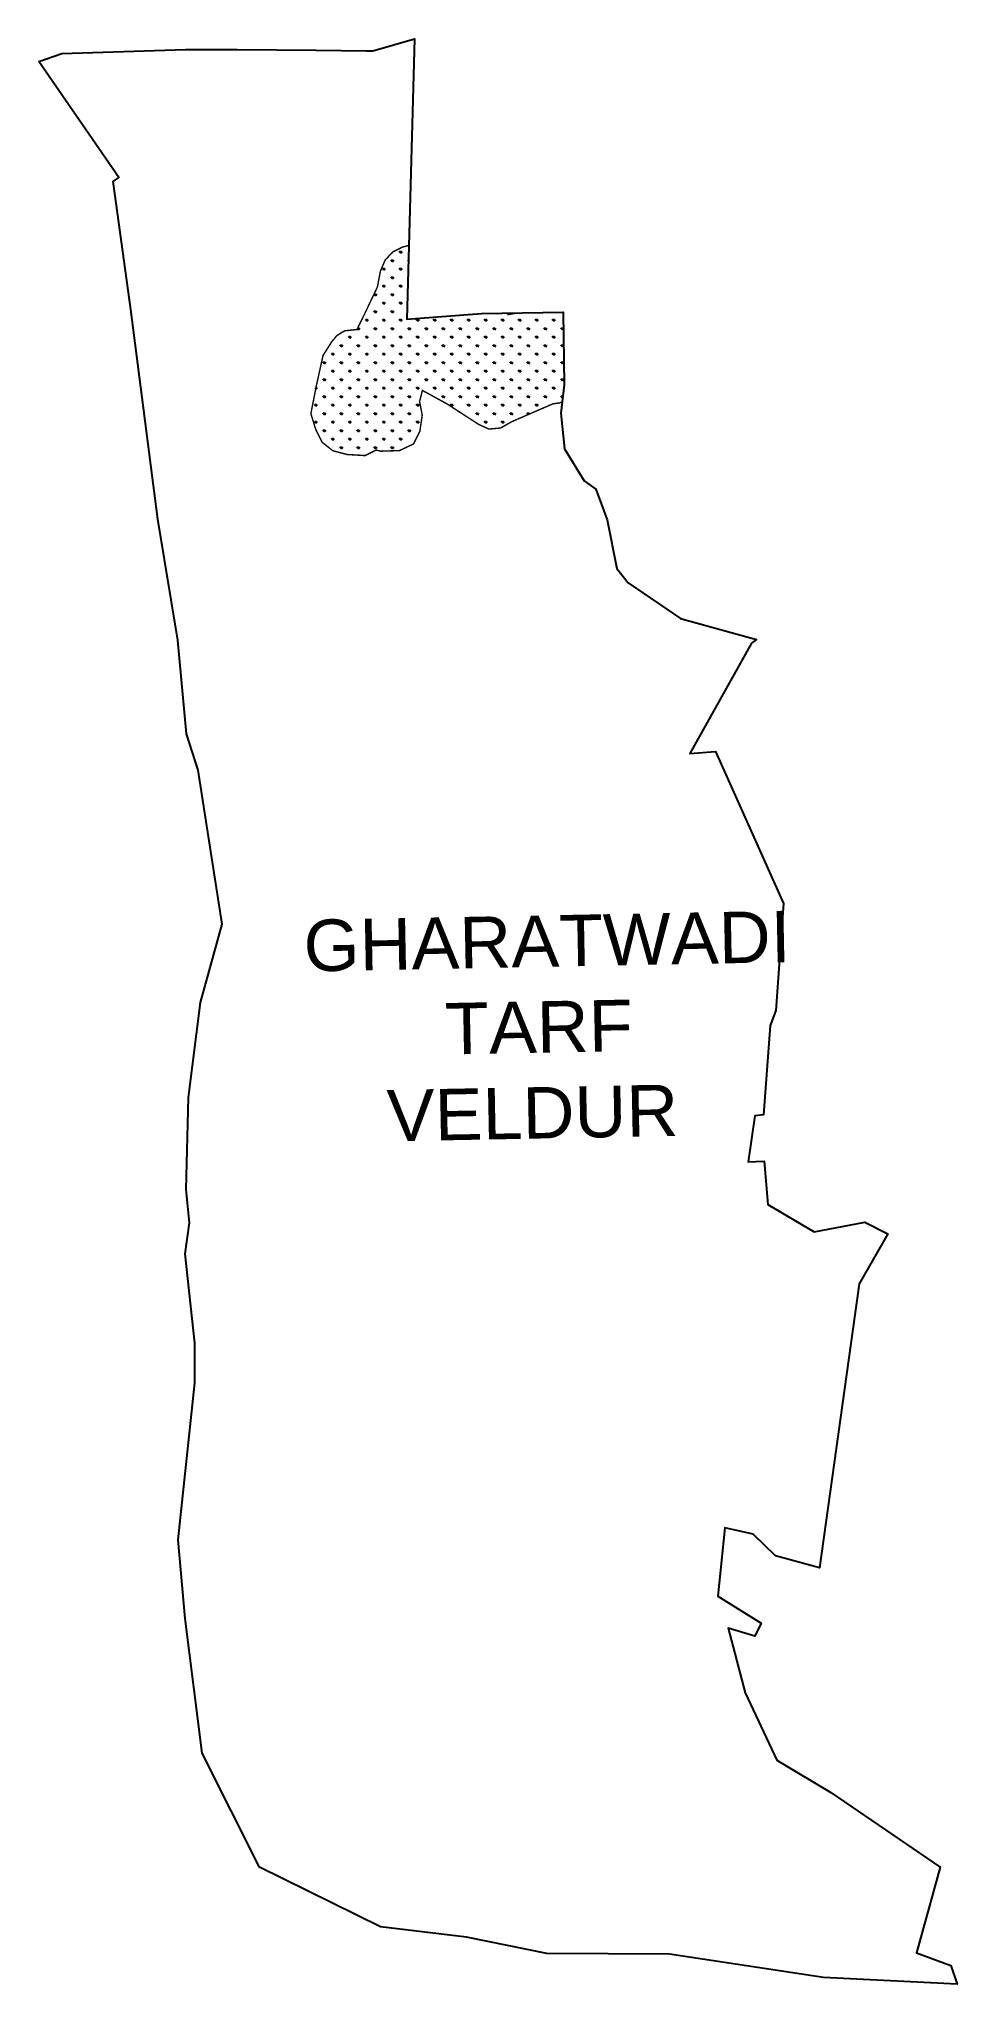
# Model space of a CAD drawing. Header units: metres. Extents: x 305138 to 307079, y 1940496 to 1944607.
import ezdxf

# ---------------------------------------------------------------- set-up
doc = ezdxf.new("R2010")
doc.units = ezdxf.units.M
doc.layers.add('MANGROOVES', color=112, linetype='Continuous')
doc.layers.add('VILLAGE NAME', color=250, linetype='Continuous')
doc.styles.get("Standard").update_dxf_attribs({"font": 'simplex.shx'})

msp = doc.modelspace()

# ---------------------------------------------------------------- hatches: boundary and pattern name
at = {"layer": 'MANGROOVES'}
h = msp.add_hatch(dxfattribs=at)
h.set_pattern_fill('GRASS', color=256)
h.paths.add_polyline_path([(306246.2, 1944029.2), (306148.2, 1944027.5), (306147.8, 1944027.4), (306130.2, 1944023.8), (306126.5, 1944027.2), (306073.9, 1944026.3), (305916.2, 1944014), (305920.4, 1944170.2), (305906.8, 1944166.6), (305887, 1944156.8), (305870.4, 1944139.8), (305860.1, 1944116), (305853.7, 1944082.3), (305825.3, 1944022.5), (305810.6, 1943992.5), (305784.3, 1943989.6), (305768.1, 1943979.7), (305757.2, 1943966.6), (305738.8, 1943937.5), (305724.9, 1943874.6), (305713.1, 1943814.6), (305723.2, 1943781.6), (305736.8, 1943754.2), (305759.5, 1943736.2), (305789.4, 1943728.3), (305828.1, 1943726), (305850.8, 1943737.6), (305861.2, 1943735.3), (305900.3, 1943736.5), (305930, 1943750.5), (305943.5, 1943777.2), (305948.5, 1943811.3), (305942.9, 1943840.2), (305948.9, 1943863.7), (306001.1, 1943835.1), (306067.3, 1943792.2), (306089.4, 1943782), (306114.2, 1943784.3), (306137.9, 1943797.7), (306224.9, 1943835.4), (306239, 1943837.3), (306244.6, 1943839.7), (306248.9, 1943875.5)])

# ---------------------------------------------------------------- linework, layer by layer
at = {"color": 3, "flags": 128}
msp.add_lwpolyline([(305138.1, 1944559.2), (305186.5, 1944575.8), (305447.7, 1944584.2), (305557.3, 1944584.3), (305724, 1944582.7), (305830.8, 1944581.7), (305843.9, 1944581.6), (305932.1, 1944606.6), (305916.2, 1944014), (306073.9, 1944026.3), (306246.2, 1944029.2), (306248.9, 1943875.5), (306241.8, 1943815.9), (306249.6, 1943740.1), (306290.7, 1943672.8), (306315.5, 1943655.3), (306339.8, 1943590.1), (306359.8, 1943487.2), (306384, 1943457.3), (306494.2, 1943381.4), (306655.5, 1943337.2), (306644.3, 1943329.4), (306514.2, 1943096.3), (306568.7, 1943100.9), (306712.1, 1942779), (306696, 1942553), (306684.4, 1942521.2), (306670.2, 1942332.4), (306651.6, 1942330.8), (306637.9, 1942233.3), (306671.7, 1942234.7), (306679, 1942143.5), (306777.2, 1942085.2), (306884, 1942105.9), (306932.7, 1942081.5), (306872.1, 1941975.3), (306788.2, 1941375.3), (306695, 1941400.7), (306647.8, 1941446.3), (306588.1, 1941459.9), (306573.1, 1941315.6), (306665.2, 1941258.2), (306651.4, 1941230.7), (306595.3, 1941247.5), (306631.2, 1941110.9), (306698.3, 1940968.5), (306812.4, 1940900.8), (307043.8, 1940742.9), (306993.1, 1940561.9), (307066.3, 1940534.9), (307079.3, 1940495.5), (306797.1, 1940509.6), (306471.5, 1940558.6), (306211.7, 1940560.5), (306042.3, 1940594.8), (305860.3, 1940616.5), (305604.2, 1940742.8), (305483.3, 1940983.6), (305447.2, 1941268), (305432.3, 1941434.6), (305468.1, 1941766.3), (305467.9, 1941849.8), (305447.3, 1942038.9), (305456.5, 1942104.1), (305449.7, 1942174.7), (305454.1, 1942369), (305479.8, 1942569.8), (305525.3, 1942735.8), (305474.7, 1943061), (305449.9, 1943138), (305431.9, 1943336), (305389.3, 1943591.9), (305332.6, 1944034.7), (305296.1, 1944300.5), (305295.4, 1944305.6), (305307.1, 1944313.5), (305138.1, 1944559.2)], dxfattribs=at)
at = {"layer": 'MANGROOVES', "const_width": 3.02, "flags": 128}
for points in [[(306244.6, 1943839.7), (306239, 1943837.3), (306224.9, 1943835.4), (306137.9, 1943797.7), (306114.2, 1943784.3), (306089.4, 1943782), (306067.3, 1943792.2), (306001.1, 1943835.1), (305948.9, 1943863.7), (305942.9, 1943840.2), (305948.5, 1943811.3), (305943.5, 1943777.2), (305930, 1943750.5), (305900.3, 1943736.5), (305861.2, 1943735.3), (305850.8, 1943737.6), (305828.1, 1943726), (305789.4, 1943728.3), (305759.5, 1943736.2), (305736.8, 1943754.2), (305723.2, 1943781.6), (305713.1, 1943814.6), (305724.9, 1943874.6), (305738.8, 1943937.5), (305757.2, 1943966.6), (305768.1, 1943979.7), (305784.3, 1943989.6), (305810.6, 1943992.5), (305825.3, 1944022.5), (305853.7, 1944082.3), (305860.1, 1944116), (305870.4, 1944139.8), (305887, 1944156.8), (305906.8, 1944166.6), (305920.4, 1944170.2)], [(306126.5, 1944027.2), (306130.2, 1944023.8), (306147.8, 1944027.4), (306148.2, 1944027.5)]]:
    msp.add_lwpolyline(points, dxfattribs=at)

# ---------------------------------------------------------------- texts
at = {"layer": 'VILLAGE NAME', "insert": (305696.7, 1942744.4), "char_height": 108.748, "attachment_point": 1, "rotation": 1.1028}
msp.add_mtext_dynamic_manual_height_columns('{\\fArial|b0|i0|c0|p34;GHARATWADI \\P       TARF \\P    VELDUR}', width=1571.314, gutter_width=543.7, heights=[0], dxfattribs=at)

doc.saveas('drawing.dxf')
